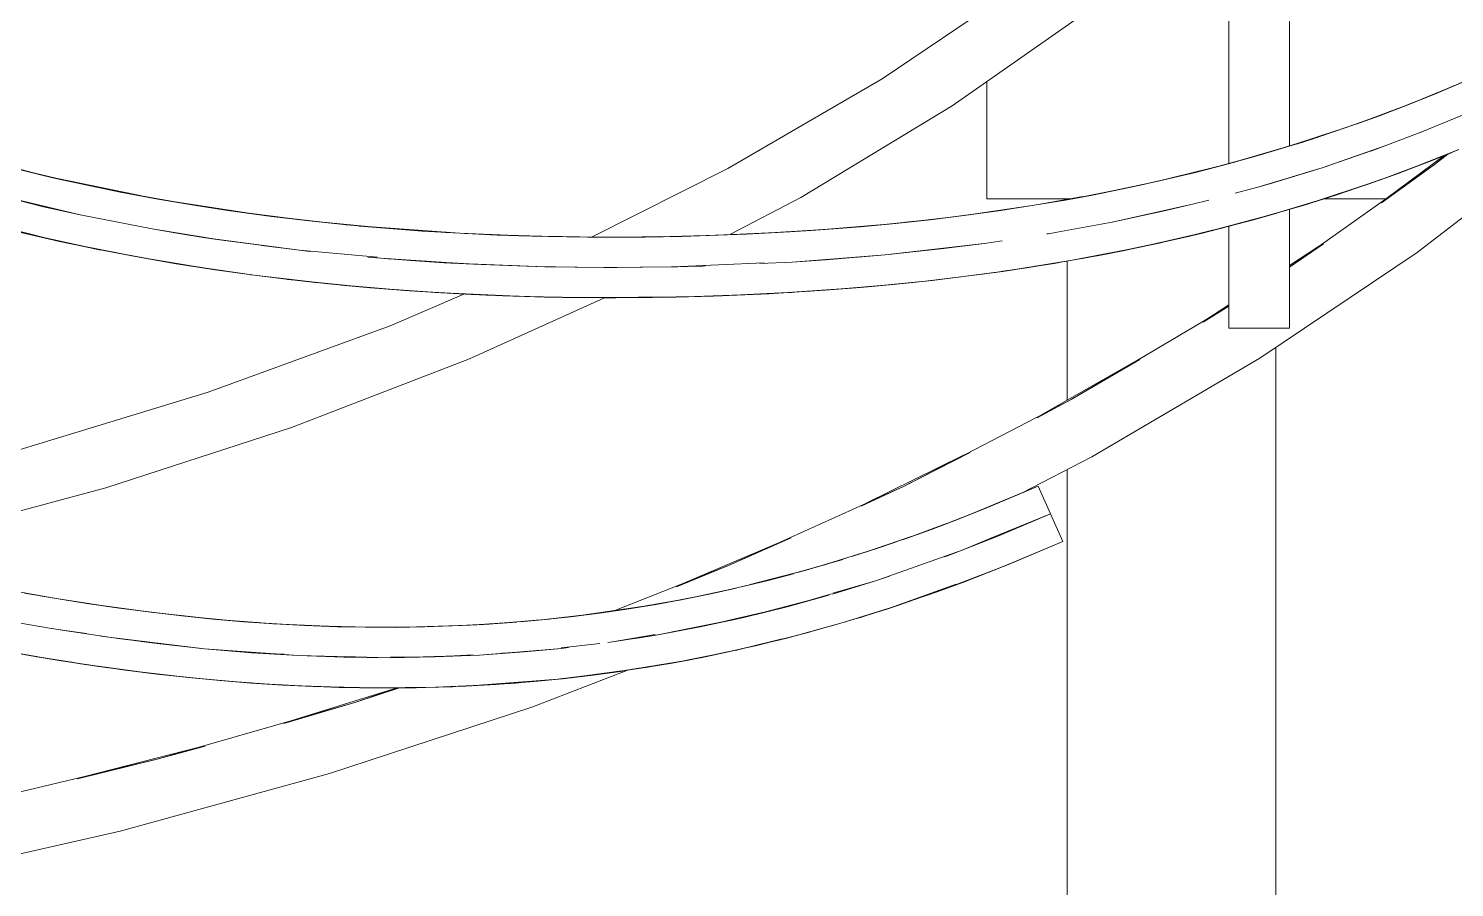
# Model space of a CAD drawing. Header units: inches. Extents: x -578 to 1873, y 397 to 1812.
# Drawn here: x 835.03 to 882.14, y 835.71 to 864.09 of the extents above; entities that cross this region are included whole.
import ezdxf

# ---------------------------------------------------------------- set-up
doc = ezdxf.new("R2010")
doc.units = ezdxf.units.IN
doc.header["$MEASUREMENT"] = 0
for name, color, linetype, lineweight in [('A-FLOR-HRAL', 11, 'Continuous', 9), ('A-GENM', 13, 'Continuous', 9), ('A-WALL', 113, 'Continuous', 13)]:
    doc.layers.add(name, color=color, linetype=linetype, lineweight=lineweight)

# ---------------------------------------------------------------- blocks, each defined once
blk = doc.blocks.new('3D Cad File Example_dwg_Railing - Balustrade Pier_23-1718561-_3D_-3555-Level 1')
at = {"layer": 'A-FLOR-HRAL'}
for p, q in [((-7.034, 9.556), (-8.553, 9.556)), ((-0.447, 9.556), (-4.488, 9.556)), ((9.556, 9.556), (1.553, 9.556)), ((9.556, 4.361), (9.556, 9.556)), ((-9.556, -4.059), (-9.556, 7.801)), ((9.556, -3.25), (9.556, 2.333)), ((9.556, -9.556), (9.556, -5.679)), ((-9.556, -9.556), (-9.556, -7.554)), ((-9.556, -9.556), (-6.963, -9.556)), ((-3.629, -9.556), (-1.571, -9.556)), ((6.801, -9.556), (9.556, -9.556))]:
    blk.add_line(p, q, dxfattribs=at)
blk = doc.blocks.new('3D Cad File Example_dwg_Railing - Railing-2111526-_3D_-3556-Level 1')
at = {"layer": 'A-FLOR-HRAL'}
for p, q in [((-14.547, -311.375), (-14.547, -345.593)), ((-28.347, -313.38), (-28.347, -317.974)), ((-21.447, -316.231), (-21.447, -345.593)), ((-28.347, -320.273), (-28.347, -345.593))]:
    blk.add_line(p, q, dxfattribs=at)
at = {"extrusion": (0, 0, -1), "zscale": -1}
blk.add_blockref('3D Cad File Example_dwg_Railing - Balustrade Pier_23-1718561-_3D_-3555-Level 1', (21.447, -301.769), dxfattribs=at)
blk = doc.blocks.new('3D Cad File Example_dwg_AC_Bandstand Canopy - AC_Bandstand Canopy-1783121-_3D_-3560-Level 1')
at = {"layer": 'A-GENM'}
for p, q in [((79, -44.975), (79, -34.866)), ((77, -36.739), (77, -45.552)), ((70.276, -39.556), (65.541, -42.751)), ((72.5, -40.4), (67.85, -43.649)), ((65.541, -42.751), (60.445, -45.721)), ((67.85, -43.649), (62.851, -46.676)), ((88.046, -44.78), (83.223, -48.491)), ((83.795, -45.585), (79, -48.976)), ((83.795, -45.585), (82.04, -46.857)), ((82.213, -46.704), (84.1, -45.296)), ((83.795, -45.585), (84.228, -45.248)), ((84.207, -45.252), (83.795, -45.585)), ((60.445, -45.721), (55.94, -47.983)), ((62.851, -46.676), (60.532, -47.892)), ((79, -51), (79, -47.068)), ((77, -47.625), (77, -51)), ((83.223, -48.491), (78.024, -51.987)), ((79, -48.976), (80.122, -48.214)), ((79, -48.922), (79.957, -48.3)), ((51.717, -49.867), (49.281, -50.915)), ((56.368, -49.99), (51.908, -52.004)), ((71.784, -53.349), (77, -50.269)), ((77, -50.269), (76.143, -50.799)), ((76.237, -50.719), (77, -50.223)), ((49.281, -50.915), (43.276, -53.107)), ((77, -51), (79, -51)), ((51.908, -52.004), (46.021, -54.276)), ((73.858, -52.123), (70.785, -53.866)), ((71.784, -53.349), (74.056, -52.031)), ((78.024, -51.987), (72.474, -55.252)), ((43.276, -53.107), (37.031, -55.012)), ((71.784, -53.349), (66.264, -56.211)), ((71.784, -53.349), (70.659, -53.957)), ((46.021, -54.276), (39.897, -56.27)), ((66.264, -56.211), (68.451, -55.102)), ((65.012, -56.779), (68.229, -55.192)), ((72.474, -55.252), (70.165, -56.438)), ((39.897, -56.27), (33.566, -57.976)), ((66.264, -56.211), (60.464, -58.842)), ((66.264, -56.211), (64.853, -56.877)), ((60.464, -58.842), (62.534, -57.929)), ((58.936, -59.444), (62.301, -58.009)), ((60.464, -58.842), (56.706, -60.323)), ((60.464, -58.842), (58.751, -59.543)), ((57.11, -62.304), (53.97, -63.514)), ((49.52, -62.883), (46.003, -63.971)), ((48.122, -63.361), (49.596, -62.882)), ((49.532, -62.883), (48.122, -63.361)), ((48.122, -63.361), (41.633, -65.229)), ((48.122, -63.361), (45.771, -64.061)), ((53.97, -63.514), (47.277, -65.714)), ((42.973, -64.844), (39.185, -65.815)), ((41.633, -65.229), (43.175, -64.809)), ((41.633, -65.229), (34.967, -66.824)), ((41.633, -65.229), (38.953, -65.892)), ((47.277, -65.714), (40.37, -67.619)), ((40.37, -67.619), (34.834, -68.869))]:
    blk.add_line(p, q, dxfattribs=at)
blk = doc.blocks.new('3D Cad File Example_dwg_AC_Bandstand Canopy Rib Centerplane - AC_Bandstand Canopy Rib Centerplane-1775950-_3D_-V107-Level 1')
at = {"layer": 'A-GENM'}
for p, q in [((-30.865, -322.539), (-28.898, -321.726)), ((-30.865, -322.539), (-28.898, -321.726)), ((-30.586, -322.445), (-28.898, -321.726)), ((-32.295, -323.114), (-30.586, -322.445)), ((-30.586, -322.445), (-31.815, -322.932)), ((-31.815, -322.932), (-30.865, -322.539)), ((-30.586, -322.445), (-30.47, -322.396)), ((-34.235, -323.787), (-31.815, -322.932)), ((-32.404, -323.153), (-32.295, -323.114)), ((-32.295, -323.114), (-31.815, -322.932)), ((-32.121, -323.046), (-32.295, -323.114)), ((-36.102, -324.383), (-34.709, -323.955)), ((-36.086, -324.357), (-34.709, -323.955)), ((-34.213, -323.792), (-34.709, -323.955)), ((-34.709, -323.955), (-34.262, -323.797)), ((-36.719, -324.548), (-39.034, -325.155)), ((-37.593, -324.799), (-36.128, -324.37)), ((-36.217, -324.417), (-37.593, -324.799)), ((-39.604, -325.265), (-38.024, -324.899)), ((-39.034, -325.155), (-37.593, -324.799)), ((-37.836, -324.855), (-37.593, -324.799)), ((-63.25, -325.288), (-61.971, -325.51)), ((-60.006, -325.811), (-61.971, -325.51)), ((-61.971, -325.51), (-61.263, -325.621)), ((-61.971, -325.51), (-61.617, -325.568)), ((-39.034, -325.155), (-41.922, -325.737)), ((-40.476, -325.467), (-41.922, -325.737)), ((-40.476, -325.467), (-41.4, -325.626)), ((-40.476, -325.467), (-39.034, -325.155)), ((-40.476, -325.467), (-39.931, -325.341)), ((-39.034, -325.155), (-39.42, -325.239)), ((-39.034, -325.155), (-38.915, -325.126)), ((-60.751, -325.689), (-61.617, -325.568)), ((-60.006, -325.811), (-61.617, -325.568)), ((-60.006, -325.811), (-60.263, -325.773)), ((-60.006, -325.811), (-59.372, -325.891)), ((-60.006, -325.811), (-56.846, -326.187)), ((-60.006, -325.811), (-58.416, -326.017)), ((-58.416, -326.017), (-58.938, -325.944)), ((-58.416, -326.017), (-58.002, -326.057)), ((-56.846, -326.187), (-58.416, -326.017)), ((-43.791, -326.012), (-45.068, -326.157)), ((-43.372, -325.965), (-43.519, -325.986)), ((-43.372, -325.965), (-43.448, -325.974)), ((-41.962, -325.723), (-43.372, -325.965)), ((-43.372, -325.965), (-41.922, -325.737)), ((-42.621, -325.846), (-41.922, -325.737)), ((-41.647, -325.685), (-41.922, -325.737)), ((-57.239, -326.146), (-56.846, -326.187)), ((-56.846, -326.187), (-56.421, -326.224)), ((-56.846, -326.187), (-55.15, -326.311)), ((-56.846, -326.187), (-55.294, -326.319)), ((-56.846, -326.187), (-53.759, -326.413)), ((-54.212, -326.372), (-55.294, -326.319)), ((-55.294, -326.319), (-53.759, -326.413)), ((-50.735, -326.485), (-53.759, -326.413)), ((-52.24, -326.468), (-53.759, -326.413)), ((-52.24, -326.468), (-52.868, -326.437)), ((-52.24, -326.468), (-51.787, -326.467)), ((-50.735, -326.485), (-52.24, -326.468)), ((-52.23, -326.449), (-50.735, -326.485)), ((-50.999, -326.483), (-50.735, -326.485)), ((-50.735, -326.485), (-47.761, -326.398)), ((-50.735, -326.485), (-49.242, -326.461)), ((-50.364, -326.479), (-50.735, -326.485)), ((-50.705, -326.465), (-49.999, -326.463)), ((-47.971, -326.39), (-49.242, -326.461)), ((-49.242, -326.461), (-47.761, -326.398)), ((-48.114, -326.413), (-47.761, -326.398)), ((-45.058, -326.176), (-47.761, -326.398)), ((-46.29, -326.295), (-47.761, -326.398)), ((-47.366, -326.371), (-47.761, -326.398)), ((-46.29, -326.295), (-47.024, -326.336)), ((-45.058, -326.176), (-46.29, -326.295)), ((-45.775, -326.237), (-46.29, -326.295)), ((-45.058, -326.176), (-45.422, -326.211)), ((-44.817, -326.147), (-45.058, -326.176))]:
    blk.add_line(p, q, dxfattribs=at)
blk = doc.blocks.new('3D Cad File Example_dwg_AC_Bandstand Canopy Rib Centerplane - AC_Bandstand Canopy Rib Centerplane-1775949-_3D_-V108-Level 1')
at = {"layer": 'A-GENM'}
for p, q in [((-15.157, -308.505), (-16.632, -309.112)), ((-17.813, -309.563), (-16.632, -309.112)), ((-17.263, -309.349), (-16.632, -309.112)), ((-16.703, -309.14), (-16.632, -309.112)), ((-19.924, -310.293), (-17.813, -309.563)), ((-19.924, -310.293), (-18.264, -309.727)), ((-17.813, -309.563), (-18.31, -309.743)), ((-17.813, -309.563), (-18.264, -309.727)), ((-19.924, -310.293), (-22.046, -310.936)), ((-19.924, -310.293), (-21.612, -310.812)), ((-20.483, -310.468), (-19.924, -310.293)), ((-19.924, -310.293), (-19.721, -310.226)), ((-22.79, -311.137), (-22.046, -310.936)), ((-21.616, -310.811), (-22.046, -310.936)), ((-21.612, -310.812), (-22.046, -310.936)), ((-64.347, -311.036), (-60.954, -311.851)), ((-64.347, -311.036), (-62.168, -311.581)), ((-23.67, -311.369), (-24.202, -311.502)), ((-62.168, -311.581), (-62.517, -311.487)), ((-60.954, -311.851), (-62.168, -311.581)), ((-61.452, -311.742), (-60.954, -311.851)), ((-60.954, -311.851), (-58.575, -312.316)), ((-24.202, -311.502), (-26.864, -312.09)), ((-25.081, -311.709), (-26.864, -312.09)), ((-24.202, -311.502), (-25.081, -311.709)), ((-24.999, -311.69), (-24.202, -311.502)), ((-58.257, -312.371), (-58.575, -312.316)), ((-56.352, -312.678), (-58.575, -312.316)), ((-58.575, -312.316), (-57.764, -312.455)), ((-26.864, -312.09), (-28.681, -312.425)), ((-56.352, -312.678), (-57.764, -312.455)), ((-57.56, -312.486), (-56.89, -312.596)), ((-56.381, -312.671), (-56.89, -312.596)), ((-53.71, -313.023), (-56.89, -312.596)), ((-56.352, -312.678), (-56.89, -312.596)), ((-53.71, -313.023), (-56.352, -312.678)), ((-34.354, -313.172), (-31.089, -312.795)), ((-32.425, -312.966), (-31.089, -312.795)), ((-31.089, -312.795), (-31.387, -312.834)), ((-31.089, -312.795), (-30.499, -312.707)), ((-28.965, -312.473), (-29.022, -312.483)), ((-28.965, -312.473), (-28.681, -312.425)), ((-54.956, -312.865), (-53.71, -313.023)), ((-53.395, -313.058), (-53.71, -313.023)), ((-53.71, -313.023), (-51.138, -313.248)), ((-53.71, -313.023), (-53.338, -313.064)), ((-51.448, -313.246), (-51.02, -313.286)), ((-50.033, -313.362), (-51.02, -313.286)), ((-48.363, -313.464), (-51.02, -313.286)), ((-51.02, -313.286), (-50.673, -313.311)), ((-34.354, -313.172), (-37.429, -313.41)), ((-36.323, -313.337), (-34.354, -313.172)), ((-34.354, -313.172), (-35.252, -313.245)), ((-32.425, -312.966), (-34.354, -313.172)), ((-48.937, -313.432), (-50.033, -313.362)), ((-50.033, -313.362), (-47.706, -313.496)), ((-50.033, -313.362), (-48.363, -313.464)), ((-48.937, -313.432), (-47.706, -313.496)), ((-48.363, -313.464), (-48.748, -313.442)), ((-47.706, -313.496), (-48.363, -313.464)), ((-48.363, -313.464), (-47.989, -313.481)), ((-48.363, -313.464), (-45.608, -313.567)), ((-47.706, -313.496), (-45.608, -313.567)), ((-46.128, -313.551), (-45.608, -313.567)), ((-43.437, -313.591), (-45.608, -313.567)), ((-45.608, -313.567), (-45.252, -313.573)), ((-45.608, -313.567), (-44.604, -313.584)), ((-43.537, -313.591), (-44.604, -313.584)), ((-43.437, -313.591), (-43.658, -313.59)), ((-41.208, -313.566), (-43.537, -313.591)), ((-43.537, -313.591), (-41.378, -313.57)), ((-43.437, -313.591), (-43.537, -313.591)), ((-43.217, -313.59), (-43.437, -313.591)), ((-41.419, -313.57), (-41.208, -313.566)), ((-41.378, -313.57), (-38.354, -313.441)), ((-41.378, -313.57), (-40.385, -313.545)), ((-41.208, -313.566), (-41.378, -313.57)), ((-41.208, -313.566), (-40.713, -313.551)), ((-40.385, -313.545), (-40.486, -313.546)), ((-40.3, -313.54), (-40.385, -313.545)), ((-37.429, -313.41), (-38.502, -313.464)), ((-36.323, -313.337), (-37.429, -313.41)), ((-37.429, -313.41), (-37.117, -313.39))]:
    blk.add_line(p, q, dxfattribs=at)
blk = doc.blocks.new('3D Cad File Example_dwg-2744-Level 1')
at = {"layer": 'A-WALL'}
for p, q in [((-16.094, -307.815), (-14.211, -306.988)), ((-16.586, -308.009), (-15.59, -307.594)), ((-16.094, -307.815), (-15.177, -307.423)), ((-15.55, -307.576), (-15.681, -307.632)), ((-16.094, -307.815), (-18.024, -308.575)), ((-17.054, -308.204), (-16.094, -307.815)), ((-17.054, -308.204), (-16.842, -308.115)), ((-16.612, -308.019), (-16.367, -307.92)), ((-16.263, -307.881), (-16.336, -307.91)), ((-18.024, -308.575), (-20.003, -309.267)), ((-18.024, -308.575), (-18.797, -308.855)), ((-18.752, -308.829), (-17.877, -308.513)), ((-17.599, -308.407), (-18.375, -308.697)), ((-18, -308.561), (-18.27, -308.661)), ((-17.054, -308.204), (-18.024, -308.575)), ((-17.424, -308.339), (-17.901, -308.52)), ((-17.054, -308.204), (-17.374, -308.323)), ((-20.842, -309.526), (-19.402, -309.057)), ((-20.463, -309.416), (-19.094, -308.955)), ((-20.003, -309.267), (-18.843, -308.871)), ((-19.602, -309.124), (-19.353, -309.04)), ((-18.404, -308.707), (-18.198, -308.631)), ((-23.063, -310.179), (-20.463, -309.416)), ((-22.031, -309.892), (-20.003, -309.267)), ((-20.463, -309.416), (-22.031, -309.892)), ((-19.721, -309.168), (-20.958, -309.561)), ((-20.77, -309.511), (-20.463, -309.416)), ((-20.625, -309.459), (-19.811, -309.198)), ((-20.463, -309.416), (-20.003, -309.267)), ((-20.219, -309.336), (-20.463, -309.416)), ((-19.874, -309.222), (-20.124, -309.305)), ((-62.329, -310.511), (-65.845, -309.571)), ((-64.61, -309.928), (-62.13, -310.563)), ((-22.031, -309.892), (-24.106, -310.449)), ((-23.063, -310.179), (-22.031, -309.892)), ((-22.203, -309.934), (-22.76, -310.088)), ((-22.155, -309.923), (-22.321, -309.97)), ((-18.022, -310.702), (-16.07, -309.965)), ((-17.414, -310.482), (-15.405, -309.694)), ((-16.07, -309.965), (-17.414, -310.482)), ((-16.07, -309.965), (-16.433, -310.108)), ((-16.433, -310.108), (-16.116, -309.977)), ((-16.141, -309.989), (-16.433, -310.108)), ((-16.07, -309.965), (-15.405, -309.694)), ((-15.772, -309.844), (-15.682, -309.808)), ((-15.593, -309.771), (-15.682, -309.808)), ((-63.948, -310.107), (-62.13, -310.563)), ((-63.948, -310.107), (-61.511, -310.705)), ((-62.451, -310.475), (-61.755, -310.639)), ((-24.106, -310.449), (-26.229, -310.938)), ((-23.063, -310.179), (-25.439, -310.765)), ((-24.106, -310.449), (-25.439, -310.765)), ((-23.063, -310.179), (-24.106, -310.449)), ((-23.403, -310.26), (-23.563, -310.303)), ((-23.194, -310.214), (-23.063, -310.179)), ((-22.805, -310.106), (-23.063, -310.179)), ((-22.731, -310.08), (-22.589, -310.04)), ((-18.022, -310.702), (-17.402, -310.471)), ((-17.547, -310.53), (-16.61, -310.177)), ((-16.924, -310.292), (-16.433, -310.108)), ((-16.61, -310.177), (-16.883, -310.277)), ((-16.882, -310.277), (-16.61, -310.177)), ((-16.433, -310.108), (-16.685, -310.201)), ((-16.61, -310.177), (-16.433, -310.108)), ((-16.61, -310.177), (-16.449, -310.113)), ((-16.61, -310.177), (-16.535, -310.146)), ((-62.13, -310.563), (-59.638, -311.099)), ((-62.13, -310.563), (-61.511, -310.705)), ((-62.084, -310.571), (-58.39, -311.333)), ((-61.958, -310.602), (-61.511, -310.705)), ((-59.638, -311.099), (-61.511, -310.705)), ((-28.399, -311.361), (-26.229, -310.938)), ((-27.514, -311.198), (-25.439, -310.765)), ((-27.514, -311.198), (-26.229, -310.938)), ((-25.781, -310.835), (-26.833, -311.056)), ((-26.789, -311.047), (-25.439, -310.765)), ((-25.439, -310.765), (-26.229, -310.938)), ((-25.821, -310.844), (-26.183, -310.921)), ((-20.521, -311.53), (-18.022, -310.702)), ((-19.473, -311.198), (-17.414, -310.482)), ((-18.022, -310.702), (-19.473, -311.198)), ((-19.458, -311.193), (-18.503, -310.871)), ((-18.503, -310.871), (-18.838, -310.981)), ((-18.832, -310.979), (-18.503, -310.871)), ((-18.503, -310.871), (-18.404, -310.835)), ((-18.404, -310.836), (-18.503, -310.871)), ((-18.503, -310.871), (-18.498, -310.87)), ((-18.022, -310.702), (-18.498, -310.87)), ((-18.28, -310.789), (-18.498, -310.87)), ((-18.307, -310.8), (-18.498, -310.87)), ((-18.022, -310.702), (-17.414, -310.482)), ((-58.39, -311.333), (-59.638, -311.099)), ((-57.139, -311.544), (-59.638, -311.099)), ((-59.169, -311.18), (-58.087, -311.376)), ((-58.858, -311.245), (-58.39, -311.333)), ((-58.39, -311.333), (-57.139, -311.544)), ((-58.39, -311.333), (-58.048, -311.392)), ((-58.39, -311.333), (-55.096, -311.838)), ((-28.399, -311.361), (-30.613, -311.718)), ((-29.499, -311.547), (-27.954, -311.274)), ((-29.499, -311.547), (-28.399, -311.361)), ((-28.934, -311.447), (-27.825, -311.249)), ((-27.975, -311.279), (-28.851, -311.434)), ((-27.514, -311.198), (-28.399, -311.361)), ((-27.514, -311.198), (-27.442, -311.184)), ((-19.473, -311.198), (-21.58, -311.843)), ((-20.521, -311.53), (-19.473, -311.198)), ((-65.34, -311.8), (-61.634, -312.727)), ((-57.139, -311.544), (-56.076, -311.707)), ((-57.139, -311.544), (-54.639, -311.904)), ((-56.076, -311.707), (-55.2, -311.828)), ((-56.076, -311.707), (-53.39, -312.053)), ((-56.076, -311.707), (-54.639, -311.904)), ((-32.87, -312.011), (-30.613, -311.718)), ((-32.87, -312.011), (-31.751, -311.874)), ((-29.499, -311.547), (-31.751, -311.874)), ((-31.751, -311.874), (-30.613, -311.718)), ((-31.667, -311.863), (-31.751, -311.874)), ((-29.937, -311.609), (-31.588, -311.845)), ((-31.096, -311.781), (-30.029, -311.624)), ((-29.499, -311.547), (-31.075, -311.778)), ((-29.499, -311.547), (-30.613, -311.718)), ((-21.58, -311.843), (-23.735, -312.417)), ((-20.521, -311.53), (-22.652, -312.139)), ((-21.58, -311.843), (-22.652, -312.139)), ((-21.414, -311.796), (-22.064, -311.98)), ((-20.521, -311.53), (-21.642, -311.851)), ((-20.521, -311.53), (-21.58, -311.843)), ((-20.404, -311.494), (-20.581, -311.545)), ((-20.521, -311.53), (-20.404, -311.494)), ((-20.431, -311.502), (-20.521, -311.529)), ((-20.25, -311.444), (-20.404, -311.494)), ((-63.177, -312.358), (-61.634, -312.727)), ((-53.39, -312.053), (-54.639, -311.904)), ((-52.143, -312.182), (-54.639, -311.904)), ((-54.565, -311.909), (-52.073, -312.188)), ((-54.303, -311.943), (-53.39, -312.053)), ((-53.39, -312.053), (-52.35, -312.16)), ((-53.39, -312.053), (-52.143, -312.182)), ((-53.39, -312.053), (-50.886, -312.294)), ((-52.649, -312.123), (-52.447, -312.143)), ((-52.143, -312.182), (-50.886, -312.294)), ((-52.143, -312.182), (-49.656, -312.385)), ((-48.416, -312.46), (-51.787, -312.211)), ((-51.727, -312.22), (-50.886, -312.294)), ((-51.184, -312.26), (-51.592, -312.226)), ((-51.591, -312.226), (-51.24, -312.256)), ((-50.886, -312.294), (-49.656, -312.385)), ((-38.355, -312.454), (-36.563, -312.344)), ((-37.506, -312.413), (-35.169, -312.242)), ((-36.792, -312.367), (-34.012, -312.134)), ((-35.169, -312.242), (-36.792, -312.367)), ((-36.535, -312.349), (-36.792, -312.367)), ((-35.544, -312.269), (-34.691, -312.194)), ((-35.169, -312.242), (-32.87, -312.011)), ((-35.169, -312.242), (-34.012, -312.134)), ((-34.624, -312.187), (-34.943, -312.216)), ((-34.621, -312.188), (-34.012, -312.134)), ((-32.191, -311.923), (-34.012, -312.134)), ((-34.012, -312.134), (-32.87, -312.011)), ((-33.38, -312.061), (-33.684, -312.093)), ((-24.736, -312.656), (-23.505, -312.351)), ((-23.873, -312.452), (-23.416, -312.338)), ((-22.652, -312.139), (-23.735, -312.417)), ((-23.416, -312.338), (-23.151, -312.268)), ((-23.149, -312.262), (-22.62, -312.131)), ((-23.031, -312.234), (-22.62, -312.131)), ((-22.62, -312.131), (-22.652, -312.139)), ((-22.153, -311.997), (-22.62, -312.131)), ((-22.268, -312.036), (-22.62, -312.131)), ((-22.303, -312.04), (-22.62, -312.131)), ((-22.408, -312.072), (-22.268, -312.036)), ((-22.377, -312.064), (-22.268, -312.036)), ((-22.268, -312.036), (-22.064, -311.98)), ((-22.266, -312.033), (-22.064, -311.98)), ((-22.233, -312.024), (-22.064, -311.98)), ((-61.634, -312.727), (-62.913, -312.432)), ((-62.913, -312.432), (-60.351, -312.997)), ((-61.789, -312.683), (-61.244, -312.811)), ((-61.244, -312.811), (-61.671, -312.711)), ((-61.427, -312.772), (-61.634, -312.725)), ((-61.634, -312.727), (-61.244, -312.811)), ((-61.634, -312.727), (-58.95, -313.264)), ((-61.634, -312.727), (-60.351, -312.997)), ((-61.263, -312.806), (-61.427, -312.772)), ((-61.277, -312.802), (-61.427, -312.772)), ((-61.427, -312.772), (-61.244, -312.811)), ((-60.269, -313.013), (-61.244, -312.81)), ((-61.244, -312.811), (-60.881, -312.883)), ((-48.416, -312.46), (-49.656, -312.385)), ((-47.181, -312.517), (-49.656, -312.385)), ((-49.466, -312.395), (-49.402, -312.399)), ((-49.449, -312.393), (-48.627, -312.44)), ((-48.718, -312.435), (-49.276, -312.403)), ((-48.891, -312.43), (-48.416, -312.46)), ((-48.716, -312.435), (-48.86, -312.427)), ((-48.114, -312.474), (-48.416, -312.46)), ((-46.029, -312.556), (-48.416, -312.46)), ((-48.416, -312.46), (-47.181, -312.517)), ((-47.388, -312.501), (-47.926, -312.478)), ((-46.029, -312.556), (-47.181, -312.517)), ((-47.181, -312.517), (-44.724, -312.582)), ((-47.104, -312.518), (-46.938, -312.524)), ((-46.096, -312.546), (-46.834, -312.524)), ((-46.462, -312.541), (-46.029, -312.556)), ((-45.715, -312.563), (-46.029, -312.556)), ((-46.029, -312.556), (-44.724, -312.582)), ((-46.029, -312.556), (-43.664, -312.591)), ((-45.017, -312.571), (-45.496, -312.562)), ((-43.858, -312.583), (-44.893, -312.577)), ((-44.886, -312.578), (-44.452, -312.583)), ((-44.724, -312.582), (-42.289, -312.585)), ((-44.724, -312.582), (-43.664, -312.591)), ((-44.199, -312.585), (-43.664, -312.591)), ((-43.664, -312.591), (-41.079, -312.563)), ((-42.289, -312.585), (-43.664, -312.591)), ((-43.452, -312.591), (-43.664, -312.591)), ((-42.533, -312.584), (-41.877, -312.575)), ((-41.608, -312.568), (-42.389, -312.581)), ((-41.828, -312.563), (-42.36, -312.577)), ((-42.289, -312.585), (-39.881, -312.527)), ((-42.289, -312.585), (-41.079, -312.563)), ((-41.784, -312.572), (-41.648, -312.569)), ((-41.724, -312.573), (-41.079, -312.563)), ((-38.866, -312.479), (-41.079, -312.563)), ((-39.881, -312.527), (-41.079, -312.563)), ((-40.972, -312.56), (-41.079, -312.563)), ((-37.506, -312.413), (-39.881, -312.527)), ((-39.881, -312.527), (-38.94, -312.489)), ((-39.346, -312.498), (-39.468, -312.502)), ((-36.792, -312.367), (-38.94, -312.489)), ((-37.506, -312.413), (-38.94, -312.489)), ((-38.529, -312.469), (-38.94, -312.489)), ((-38.349, -312.454), (-37.937, -312.432)), ((-36.792, -312.367), (-37.732, -312.424)), ((-37.506, -312.413), (-36.792, -312.367)), ((-24.736, -312.656), (-27.053, -313.146)), ((-25.936, -312.921), (-23.735, -312.417)), ((-24.736, -312.656), (-25.936, -312.921)), ((-25.462, -312.819), (-25.732, -312.876)), ((-25.462, -312.819), (-25.208, -312.76)), ((-24.736, -312.656), (-25.37, -312.791)), ((-24.736, -312.656), (-23.735, -312.417)), ((-24.434, -312.586), (-24.736, -312.656)), ((-24.434, -312.586), (-24.643, -312.631)), ((-24.634, -312.63), (-24.434, -312.586)), ((-23.873, -312.452), (-24.434, -312.586)), ((-24.434, -312.586), (-24.292, -312.55)), ((-24.434, -312.586), (-24.33, -312.56)), ((-24.013, -312.484), (-23.873, -312.452)), ((-23.873, -312.452), (-23.938, -312.466)), ((-23.873, -312.452), (-23.735, -312.416)), ((-23.873, -312.452), (-23.827, -312.44)), ((-59.068, -313.243), (-60.351, -312.997)), ((-60.351, -312.997), (-57.783, -313.466)), ((-59.301, -313.197), (-59.066, -313.243)), ((-56.498, -313.667), (-59.068, -313.243)), ((-58.95, -313.264), (-59.068, -313.243)), ((-59.068, -313.243), (-57.783, -313.466)), ((-58.95, -313.264), (-59.066, -313.243)), ((-58.868, -313.276), (-59.066, -313.243)), ((-58.95, -313.264), (-58.001, -313.421)), ((-27.053, -313.146), (-28.864, -313.47)), ((-25.936, -312.921), (-28.183, -313.354)), ((-27.053, -313.146), (-28.183, -313.354)), ((-27.552, -313.24), (-27.893, -313.301)), ((-27.801, -313.28), (-27.053, -313.146)), ((-27.288, -313.189), (-27.552, -313.24)), ((-26.865, -313.109), (-27.258, -313.18)), ((-27.161, -313.163), (-26.865, -313.109)), ((-25.936, -312.921), (-27.053, -313.146)), ((-26.865, -313.109), (-27.053, -313.146)), ((-26.501, -313.037), (-26.865, -313.109)), ((-26.628, -313.059), (-26.865, -313.109)), ((-26.69, -313.072), (-26.865, -313.109)), ((-26.501, -313.037), (-26.797, -313.094)), ((-26.644, -313.063), (-26.501, -313.037)), ((-26.2, -312.974), (-26.501, -313.037)), ((-26.501, -313.037), (-26.353, -313.005)), ((-26.385, -313.011), (-26.501, -313.037)), ((-56.498, -313.667), (-57.783, -313.466)), ((-55.212, -313.846), (-57.783, -313.466)), ((-57.066, -313.574), (-56.565, -313.657)), ((-56.565, -313.657), (-56.954, -313.593)), ((-56.498, -313.666), (-56.571, -313.656)), ((-56.498, -313.666), (-56.571, -313.656)), ((-56.498, -313.667), (-56.565, -313.657)), ((-56.258, -313.695), (-56.565, -313.657)), ((-56.195, -313.706), (-56.565, -313.657)), ((-55.212, -313.846), (-56.498, -313.667)), ((-32.805, -314.017), (-30.473, -313.719)), ((-30.817, -313.767), (-32.805, -314.017)), ((-30.763, -313.76), (-31.855, -313.904)), ((-30.763, -313.76), (-31.141, -313.807)), ((-30.763, -313.76), (-30.904, -313.776)), ((-30.817, -313.767), (-28.773, -313.455)), ((-30.817, -313.767), (-30.473, -313.719)), ((-30.763, -313.76), (-30.817, -313.767)), ((-30.763, -313.76), (-30.817, -313.766)), ((-30.763, -313.76), (-30.817, -313.766)), ((-30.763, -313.76), (-30.716, -313.752)), ((-28.183, -313.354), (-30.473, -313.719)), ((-28.864, -313.47), (-30.473, -313.719)), ((-30.473, -313.717), (-29.683, -313.601)), ((-29.683, -313.601), (-28.612, -313.428)), ((-29.409, -313.552), (-28.773, -313.455)), ((-28.183, -313.354), (-28.864, -313.47)), ((-28.729, -313.448), (-28.864, -313.468)), ((-28.729, -313.448), (-28.864, -313.468)), ((-28.773, -313.455), (-28.864, -313.47)), ((-28.773, -313.455), (-28.516, -313.409)), ((-28.573, -313.419), (-28.773, -313.455)), ((-28.729, -313.448), (-28.773, -313.455)), ((-28.659, -313.435), (-28.612, -313.428)), ((-28.492, -313.407), (-28.612, -313.428)), ((-55.212, -313.845), (-55.334, -313.83)), ((-54.061, -313.989), (-55.212, -313.846)), ((-55.212, -313.846), (-52.646, -314.142)), ((-54.061, -313.988), (-54.107, -313.984)), ((-53.727, -314.025), (-54.107, -313.984)), ((-54.107, -313.984), (-53.972, -313.998)), ((-54.061, -313.989), (-53.098, -314.095)), ((-54.061, -313.989), (-51.365, -314.261)), ((-54.061, -313.989), (-52.646, -314.142)), ((-52.856, -314.121), (-52.946, -314.11)), ((-52.646, -314.141), (-52.856, -314.121)), ((-52.856, -314.121), (-52.801, -314.126)), ((-52.856, -314.121), (-52.646, -314.141)), ((-51.365, -314.261), (-52.646, -314.142)), ((-50.087, -314.36), (-52.646, -314.142)), ((-52.331, -314.17), (-51.365, -314.261)), ((-51.488, -314.25), (-51.541, -314.245)), ((-33.983, -314.141), (-36.328, -314.34)), ((-35.183, -314.251), (-34.801, -314.217)), ((-32.805, -314.017), (-35.177, -314.25)), ((-33.983, -314.141), (-35.177, -314.25)), ((-34.801, -314.217), (-34.971, -314.231)), ((-34.801, -314.217), (-34.904, -314.225)), ((-33.983, -314.141), (-34.801, -314.217)), ((-34.066, -314.149), (-33.983, -314.14)), ((-32.805, -314.017), (-33.983, -314.141)), ((-33.405, -314.072), (-33.983, -314.141)), ((-33.983, -314.141), (-33.328, -314.072)), ((-31.855, -313.904), (-32.955, -314.033)), ((-32.805, -314.015), (-32.955, -314.033)), ((-32.955, -314.033), (-32.829, -314.019)), ((-51.383, -314.258), (-51.488, -314.25)), ((-51.365, -314.259), (-51.488, -314.25)), ((-51.488, -314.25), (-50.446, -314.334)), ((-49.012, -314.43), (-51.365, -314.261)), ((-50.087, -314.36), (-51.365, -314.261)), ((-49.181, -314.42), (-51.365, -314.261)), ((-50.087, -314.358), (-50.446, -314.334)), ((-49.012, -314.43), (-50.087, -314.36)), ((-47.542, -314.504), (-50.087, -314.36)), ((-49.512, -314.393), (-49.181, -314.42)), ((-49.234, -314.416), (-49.351, -314.408)), ((-49.167, -314.42), (-49.234, -314.416)), ((-49.167, -314.42), (-49.234, -314.416)), ((-49.234, -314.416), (-49.181, -314.42)), ((-49.234, -314.416), (-48.028, -314.482)), ((-49.012, -314.43), (-49.181, -314.42)), ((-48.437, -314.456), (-49.181, -314.42)), ((-49.181, -314.42), (-46.274, -314.55)), ((-49.012, -314.43), (-47.542, -314.504)), ((-46.966, -314.527), (-48.028, -314.482)), ((-47.542, -314.504), (-46.274, -314.55)), ((-47.542, -314.504), (-45.014, -314.578)), ((-46.992, -314.526), (-47.159, -314.518)), ((-46.966, -314.527), (-47.132, -314.519)), ((-46.966, -314.527), (-47.132, -314.519)), ((-46.966, -314.527), (-46.992, -314.526)), ((-46.992, -314.526), (-46.274, -314.55)), ((-46.992, -314.526), (-46.654, -314.534)), ((-46.799, -314.531), (-46.966, -314.527)), ((-46.681, -314.535), (-46.966, -314.527)), ((-46.966, -314.527), (-46.799, -314.531)), ((-46.274, -314.55), (-45.014, -314.578)), ((-46.274, -314.55), (-43.777, -314.591)), ((-46.274, -314.55), (-45.292, -314.569)), ((-45.631, -314.566), (-45.931, -314.558)), ((-44.44, -314.586), (-45.631, -314.566)), ((-45.014, -314.578), (-43.777, -314.591)), ((-45.014, -314.578), (-42.509, -314.587)), ((-44.651, -314.582), (-44.441, -314.586)), ((-44.585, -314.583), (-44.441, -314.586)), ((-44.44, -314.586), (-44.584, -314.583)), ((-44.583, -314.583), (-44.441, -314.586)), ((-44.085, -314.584), (-44.441, -314.586)), ((-43.777, -314.591), (-44.441, -314.586)), ((-43.993, -314.586), (-44.441, -314.586)), ((-44.216, -314.587), (-44.44, -314.586)), ((-44.44, -314.586), (-44.272, -314.586)), ((-44.44, -314.586), (-44.262, -314.586)), ((-43.777, -314.591), (-42.509, -314.587)), ((-43.258, -314.591), (-43.631, -314.59)), ((-43.258, -314.591), (-42.08, -314.582)), ((-41.264, -314.568), (-42.515, -314.575)), ((-40.031, -314.534), (-42.509, -314.587)), ((-41.264, -314.568), (-42.509, -314.587)), ((-42.303, -314.584), (-42.203, -314.584)), ((-42.203, -314.584), (-42.303, -314.584)), ((-42.206, -314.582), (-42.08, -314.582)), ((-42.044, -314.58), (-42.203, -314.584)), ((-42.08, -314.582), (-42.203, -314.584)), ((-41.765, -314.576), (-42.08, -314.582)), ((-41.264, -314.568), (-41.853, -314.578)), ((-41.264, -314.568), (-38.207, -314.456)), ((-41.264, -314.568), (-40.031, -314.534)), ((-41.264, -314.568), (-40.349, -314.542)), ((-40.912, -314.56), (-41.264, -314.566)), ((-39.748, -314.524), (-40.912, -314.56)), ((-37.586, -314.421), (-40.031, -314.534)), ((-38.207, -314.456), (-40.031, -314.534)), ((-40.03, -314.534), (-39.748, -314.524)), ((-39.748, -314.524), (-39.865, -314.527)), ((-38.596, -314.475), (-39.748, -314.524)), ((-39.34, -314.504), (-39.748, -314.524)), ((-39.748, -314.524), (-39.336, -314.504)), ((-39.56, -314.514), (-38.207, -314.456)), ((-38.207, -314.454), (-38.596, -314.475)), ((-38.207, -314.456), (-36.196, -314.33)), ((-38.207, -314.456), (-37.586, -314.421)), ((-38.207, -314.456), (-37.726, -314.429)), ((-37.586, -314.421), (-35.177, -314.25)), ((-36.328, -314.34), (-37.586, -314.421)), ((-37.439, -314.413), (-37.586, -314.421)), ((-37.439, -314.413), (-37.586, -314.42)), ((-37.586, -314.42), (-37.448, -314.413)), ((-37.586, -314.421), (-37.448, -314.413)), ((-37.586, -314.42), (-37.448, -314.413)), ((-37.358, -314.407), (-37.448, -314.413)), ((-36.998, -314.384), (-36.196, -314.33)), ((-36.328, -314.34), (-35.177, -314.25)), ((-36.328, -314.34), (-36.196, -314.33)), ((-35.647, -314.286), (-36.196, -314.33)), ((-31.642, -321.784), (-29.303, -320.812)), ((-31.056, -321.557), (-29.303, -320.812)), ((-31.056, -321.557), (-29.303, -320.812)), ((-29.303, -320.812), (-30.844, -321.46)), ((-29.303, -320.812), (-28.493, -322.64)), ((-31.056, -321.557), (-32.824, -322.243)), ((-31.941, -321.909), (-31.056, -321.557)), ((-32.824, -322.243), (-34.607, -322.869)), ((-33.784, -322.587), (-32.824, -322.243)), ((-33.459, -322.466), (-32.329, -322.051)), ((-31.941, -321.909), (-32.824, -322.243)), ((-34.691, -322.891), (-33.497, -322.479)), ((-34.046, -322.679), (-34.607, -322.869)), ((-34.071, -322.681), (-34.452, -322.811)), ((-30.282, -323.401), (-28.493, -322.64)), ((-30.282, -323.401), (-28.493, -322.64)), ((-30.136, -323.341), (-28.493, -322.64)), ((-35.643, -323.193), (-36.527, -323.461)), ((-36.407, -323.431), (-34.607, -322.869)), ((-35.463, -323.143), (-34.607, -322.869)), ((-35.081, -323.017), (-34.288, -322.757)), ((-34.52, -322.837), (-34.433, -322.808)), ((-36.407, -323.431), (-38.225, -323.929)), ((-37.242, -323.668), (-36.407, -323.431)), ((-36.584, -323.476), (-36.897, -323.566)), ((-36.044, -323.318), (-36.824, -323.546)), ((-35.761, -323.237), (-36.407, -323.431)), ((-36.389, -323.422), (-36.163, -323.355)), ((-30.282, -323.401), (-32.087, -324.103)), ((-30.282, -323.401), (-31.185, -323.76)), ((-31.185, -323.76), (-30.677, -323.56)), ((-31.185, -323.76), (-30.881, -323.634)), ((-30.956, -323.671), (-30.614, -323.533)), ((-30.515, -323.495), (-30.677, -323.56)), ((-30.589, -323.523), (-30.677, -323.56)), ((-30.589, -323.523), (-30.677, -323.56)), ((-30.515, -323.495), (-30.607, -323.53)), ((-30.515, -323.494), (-30.136, -323.341)), ((-30.515, -323.495), (-30.451, -323.468)), ((-30.515, -323.495), (-30.451, -323.468)), ((-40.062, -324.36), (-38.225, -323.929)), ((-38.225, -323.929), (-39.103, -324.143)), ((-37.321, -323.682), (-38.821, -324.069)), ((-37.389, -323.708), (-38.225, -323.929)), ((-32.009, -324.054), (-34.341, -324.887)), ((-32.087, -324.103), (-33.909, -324.745)), ((-31.798, -323.995), (-32.281, -324.173)), ((-32.281, -324.175), (-32.087, -324.101)), ((-31.185, -323.76), (-32.087, -324.103)), ((-30.956, -323.671), (-31.798, -323.995)), ((-31.632, -323.929), (-31.185, -323.76)), ((-31.185, -323.76), (-31.441, -323.852)), ((-61.75, -324.533), (-63.859, -324.159)), ((-62.8, -324.353), (-61.012, -324.645)), ((-62.8, -324.353), (-61.75, -324.533)), ((-62.277, -324.438), (-62.494, -324.401)), ((-61.75, -324.533), (-60.736, -324.693)), ((-61.75, -324.533), (-59.663, -324.849)), ((-61.147, -324.624), (-61.424, -324.58)), ((-40.99, -324.55), (-42.96, -324.893)), ((-40.062, -324.36), (-41.92, -324.722)), ((-40.99, -324.55), (-41.92, -324.722)), ((-40.99, -324.55), (-41.146, -324.579)), ((-40.99, -324.55), (-39.643, -324.261)), ((-40.062, -324.36), (-40.99, -324.55)), ((-40.843, -324.52), (-40.99, -324.55)), ((-40.062, -324.36), (-39.286, -324.186)), ((-33.479, -324.599), (-33.717, -324.677)), ((-33.479, -324.599), (-32.639, -324.305)), ((-32.639, -324.305), (-33.36, -324.551)), ((-33.055, -324.444), (-32.639, -324.305)), ((-32.639, -324.305), (-32.281, -324.175)), ((-32.391, -324.21), (-32.639, -324.305)), ((-32.399, -324.216), (-32.639, -324.305)), ((-60.587, -324.716), (-60.736, -324.693)), ((-60.736, -324.693), (-59.663, -324.849)), ((-60.736, -324.693), (-58.626, -324.985)), ((-60.158, -324.773), (-60.394, -324.738)), ((-60.016, -324.795), (-59.224, -324.903)), ((-59.971, -324.801), (-59.103, -324.918)), ((-59.663, -324.849), (-58.626, -324.985)), ((-59.663, -324.849), (-57.598, -325.104)), ((-59.2, -324.906), (-58.626, -324.985)), ((-58.578, -324.99), (-58.626, -324.985)), ((-57.02, -325.158), (-58.626, -324.985)), ((-58.626, -324.985), (-57.598, -325.104)), ((-45.699, -325.237), (-43.798, -325.015)), ((-43.798, -325.015), (-44.747, -325.135)), ((-42.249, -324.77), (-44.431, -325.089)), ((-41.92, -324.722), (-43.798, -325.015)), ((-43.798, -325.015), (-42.96, -324.893)), ((-41.92, -324.722), (-42.96, -324.893)), ((-42.641, -324.841), (-42.96, -324.893)), ((-35.751, -325.323), (-33.909, -324.745)), ((-35.751, -325.323), (-34.341, -324.887)), ((-35.037, -325.107), (-34.329, -324.883)), ((-34.722, -325.005), (-35.037, -325.107)), ((-35.037, -325.107), (-34.831, -325.038)), ((-34.341, -324.887), (-33.909, -324.745)), ((-34.329, -324.883), (-34.341, -324.887)), ((-55.556, -325.296), (-57.598, -325.104)), ((-57.598, -325.104), (-56.573, -325.208)), ((-54.543, -325.367), (-56.573, -325.208)), ((-55.556, -325.296), (-56.573, -325.208)), ((-56.48, -325.217), (-56.573, -325.208)), ((-55.112, -325.324), (-55.992, -325.255)), ((-54.543, -325.367), (-55.556, -325.296)), ((-55.556, -325.296), (-53.538, -325.422)), ((-55.48, -325.294), (-55.079, -325.326)), ((-54.589, -325.365), (-54.543, -325.367)), ((-54.543, -325.367), (-53.538, -325.422)), ((-54.543, -325.367), (-52.449, -325.462)), ((-54.543, -325.367), (-53.05, -325.436)), ((-54.077, -325.388), (-53.04, -325.437)), ((-53.538, -325.422), (-52.449, -325.462)), ((-53.538, -325.422), (-51.542, -325.48)), ((-52.449, -325.462), (-51.542, -325.48)), ((-51.049, -325.478), (-52.051, -325.466)), ((-51.874, -325.469), (-51.976, -325.468)), ((-49.571, -325.47), (-51.542, -325.48)), ((-50.554, -325.484), (-51.542, -325.48)), ((-51.105, -325.477), (-50.889, -325.477)), ((-50.554, -325.484), (-50.862, -325.48)), ((-48.074, -325.414), (-50.554, -325.484)), ((-49.571, -325.47), (-50.554, -325.484)), ((-50.356, -325.48), (-50.554, -325.484)), ((-49.649, -325.467), (-49.896, -325.471)), ((-47.623, -325.389), (-49.571, -325.47)), ((-48.074, -325.414), (-49.571, -325.47)), ((-48.378, -325.42), (-47.376, -325.369)), ((-48.335, -325.418), (-47.445, -325.373)), ((-48.335, -325.418), (-47.515, -325.376)), ((-48.317, -325.424), (-48.074, -325.414)), ((-46.945, -325.338), (-48.074, -325.414)), ((-47.623, -325.389), (-48.074, -325.414)), ((-47.843, -325.4), (-48.074, -325.414)), ((-47.507, -325.38), (-47.736, -325.393)), ((-45.699, -325.237), (-47.623, -325.389)), ((-47.623, -325.389), (-46.53, -325.311)), ((-47.01, -325.34), (-47.555, -325.378)), ((-46.428, -325.295), (-45.445, -325.207)), ((-45.699, -325.237), (-46.417, -325.302)), ((-46.4, -325.292), (-45.754, -325.235)), ((-45.754, -325.235), (-46.4, -325.292)), ((-45.278, -325.188), (-46.046, -325.264)), ((-45.596, -325.223), (-45.933, -325.256)), ((-45.699, -325.237), (-44.747, -325.135)), ((-45.131, -325.171), (-45.59, -325.219)), ((-37.611, -325.836), (-35.751, -325.323)), ((-35.751, -325.323), (-36.681, -325.589)), ((-36.297, -325.481), (-36.681, -325.589)), ((-36.378, -325.498), (-36.681, -325.589)), ((-36.105, -325.424), (-36.297, -325.481)), ((-35.037, -325.107), (-35.436, -325.226)), ((-35.392, -325.213), (-35.179, -325.151)), ((-35.219, -325.159), (-35.037, -325.107)), ((-35.179, -325.151), (-35.037, -325.107)), ((-35.179, -325.151), (-35.12, -325.132)), ((-37.611, -325.836), (-39.492, -326.283)), ((-39.056, -326.186), (-37.611, -325.836)), ((-39.056, -326.186), (-37.761, -325.86)), ((-39.056, -326.186), (-37.761, -325.875)), ((-38.643, -326.09), (-37.772, -325.877)), ((-38.073, -325.948), (-37.761, -325.875)), ((-37.772, -325.877), (-37.916, -325.911)), ((-37.821, -325.889), (-37.772, -325.877)), ((-37.772, -325.877), (-36.9, -325.649)), ((-37.772, -325.877), (-37.761, -325.875)), ((-37.761, -325.875), (-37.611, -325.835)), ((-37.611, -325.836), (-36.681, -325.589)), ((-37.217, -325.731), (-36.681, -325.589)), ((-37.045, -325.68), (-36.681, -325.589)), ((-36.9, -325.649), (-36.83, -325.629)), ((-64.224, -326.12), (-62.643, -326.411)), ((-62.643, -326.411), (-63.713, -326.22)), ((-63.713, -326.22), (-61.582, -326.586)), ((-62.643, -326.411), (-63.226, -326.305)), ((-62.353, -326.46), (-62.643, -326.411)), ((-61.168, -326.643), (-62.643, -326.411)), ((-62.643, -326.411), (-61.582, -326.586)), ((-62.443, -326.444), (-62.353, -326.46)), ((-62.353, -326.46), (-62.4, -326.451)), ((-62.117, -326.498), (-62.353, -326.46)), ((-62.219, -326.481), (-62.353, -326.46)), ((-62.353, -326.46), (-62.211, -326.482)), ((-39.492, -326.283), (-41.393, -326.66)), ((-39.056, -326.186), (-40.856, -326.561)), ((-39.492, -326.283), (-40.856, -326.561)), ((-40.116, -326.41), (-40.856, -326.561)), ((-40.706, -326.53), (-40.408, -326.473)), ((-39.535, -326.292), (-40.408, -326.473)), ((-39.056, -326.186), (-39.492, -326.283)), ((-39.056, -326.186), (-39.309, -326.242)), ((-38.91, -326.151), (-38.643, -326.09)), ((-60.522, -326.747), (-61.582, -326.586)), ((-59.47, -326.893), (-61.582, -326.586)), ((-61.419, -326.611), (-61.34, -326.624)), ((-60.946, -326.684), (-61.34, -326.624)), ((-60.946, -326.684), (-61.176, -326.648)), ((-60.946, -326.684), (-61.034, -326.669)), ((-60.946, -326.684), (-60.801, -326.705)), ((-60.946, -326.684), (-60.854, -326.697)), ((-60.946, -326.684), (-60.257, -326.785)), ((-60.349, -326.772), (-60.92, -326.682)), ((-60.736, -326.712), (-60.349, -326.772)), ((-59.47, -326.893), (-60.522, -326.747)), ((-58.42, -327.024), (-60.522, -326.747)), ((-60.349, -326.772), (-60.522, -326.747)), ((-58.42, -327.024), (-60.349, -326.772)), ((-60.257, -326.785), (-60.349, -326.772)), ((-60.349, -326.772), (-60.029, -326.814)), ((-60.257, -326.785), (-60.339, -326.773)), ((-60.114, -326.804), (-60.257, -326.785)), ((-60.257, -326.785), (-60.114, -326.804)), ((-59.47, -326.892), (-59.327, -326.912)), ((-59.47, -326.893), (-58.42, -327.024)), ((-59.47, -326.893), (-57.378, -327.139)), ((-43.316, -326.967), (-45.26, -327.203)), ((-45.024, -327.178), (-43.07, -326.918)), ((-45.024, -327.178), (-43.316, -326.967)), ((-43.099, -326.936), (-44.006, -327.059)), ((-40.856, -326.561), (-43.316, -326.967)), ((-41.393, -326.66), (-43.316, -326.967)), ((-42.354, -326.822), (-43.316, -326.967)), ((-43.316, -326.965), (-43.206, -326.951)), ((-43.316, -326.965), (-43.206, -326.951)), ((-43.206, -326.951), (-43.099, -326.936)), ((-43.126, -326.938), (-43.206, -326.951)), ((-43.168, -326.945), (-43.099, -326.936)), ((-43.03, -326.925), (-43.099, -326.936)), ((-42.791, -326.888), (-42.354, -326.822)), ((-42.703, -326.869), (-42.354, -326.822)), ((-42.354, -326.822), (-41.53, -326.684)), ((-42.195, -326.797), (-42.354, -326.821)), ((-41.301, -326.643), (-41.53, -326.684)), ((-41.393, -326.659), (-41.53, -326.684)), ((-41.464, -326.671), (-41.53, -326.684)), ((-41.301, -326.643), (-41.487, -326.675)), ((-40.856, -326.561), (-41.393, -326.66)), ((-41.301, -326.643), (-41.349, -326.651)), ((-40.856, -326.561), (-41.214, -326.626)), ((-58.571, -327.003), (-58.326, -327.035)), ((-58.523, -327.009), (-58.326, -327.035)), ((-58.42, -327.022), (-58.326, -327.035)), ((-58.42, -327.023), (-58.326, -327.035)), ((-58.326, -327.035), (-58.42, -327.023)), ((-58.42, -327.024), (-57.378, -327.139)), ((-58.42, -327.024), (-56.338, -327.238)), ((-58.42, -327.024), (-58.326, -327.035)), ((-58.182, -327.049), (-58.326, -327.035)), ((-58.326, -327.035), (-58.123, -327.056)), ((-57.334, -327.143), (-57.378, -327.138)), ((-57.378, -327.139), (-56.338, -327.238)), ((-57.378, -327.139), (-55.306, -327.321)), ((-56.788, -327.193), (-56.424, -327.23)), ((-55.896, -327.269), (-56.424, -327.23)), ((-56.206, -327.249), (-56.424, -327.23)), ((-56.338, -327.238), (-56.424, -327.23)), ((-56.338, -327.236), (-56.206, -327.249)), ((-56.206, -327.249), (-56.338, -327.236)), ((-55.306, -327.321), (-56.338, -327.238)), ((-56.206, -327.249), (-56.295, -327.242)), ((-54.276, -327.387), (-55.764, -327.278)), ((-55.306, -327.32), (-55.362, -327.317)), ((-54.276, -327.387), (-55.306, -327.321)), ((-53.254, -327.436), (-55.306, -327.321)), ((-54.276, -327.385), (-54.384, -327.381)), ((-54.276, -327.386), (-54.384, -327.381)), ((-54.276, -327.387), (-54.352, -327.383)), ((-54.276, -327.387), (-53.254, -327.436)), ((-54.276, -327.387), (-51.718, -327.478)), ((-54.276, -327.387), (-53.711, -327.41)), ((-52.394, -327.465), (-53.412, -327.43)), ((-53.254, -327.436), (-51.718, -327.478)), ((-53.254, -327.436), (-51.223, -327.484)), ((-47.226, -327.368), (-49.213, -327.461)), ((-48.217, -327.423), (-49.213, -327.461)), ((-48.217, -327.423), (-48.723, -327.438)), ((-48.556, -327.436), (-48.653, -327.442)), ((-48.545, -327.437), (-48.653, -327.442)), ((-48.217, -327.423), (-48.637, -327.441)), ((-45.024, -327.178), (-48.217, -327.423)), ((-47.226, -327.368), (-48.217, -327.423)), ((-48.217, -327.423), (-47.643, -327.388)), ((-47.697, -327.396), (-47.968, -327.409)), ((-47.449, -327.38), (-47.697, -327.396)), ((-47.226, -327.368), (-45.26, -327.203)), ((-46.767, -327.336), (-47.117, -327.359)), ((-47.029, -327.351), (-46.734, -327.333)), ((-46.571, -327.321), (-46.888, -327.339)), ((-46.767, -327.336), (-45.84, -327.259)), ((-46.571, -327.321), (-46.767, -327.336)), ((-45.741, -327.243), (-46.734, -327.333)), ((-45.866, -327.254), (-46.734, -327.333)), ((-46.571, -327.321), (-46.734, -327.333)), ((-45.711, -327.241), (-46.571, -327.321)), ((-46.571, -327.321), (-45.711, -327.241)), ((-45.26, -327.201), (-45.84, -327.259)), ((-45.024, -327.178), (-45.544, -327.225)), ((-45.024, -327.178), (-45.26, -327.203)), ((-45.109, -327.185), (-44.921, -327.167)), ((-44.921, -327.167), (-45.099, -327.183)), ((-44.921, -327.167), (-45.024, -327.177)), ((-44.921, -327.167), (-45.024, -327.176)), ((-44.921, -327.167), (-45.024, -327.177)), ((-44.921, -327.167), (-45.024, -327.178)), ((-44.921, -327.167), (-44.006, -327.059)), ((-52.786, -327.449), (-52.446, -327.463)), ((-52.394, -327.465), (-52.721, -327.451)), ((-52.394, -327.465), (-52.446, -327.463)), ((-51.718, -327.478), (-52.446, -327.463)), ((-52.209, -327.465), (-52.446, -327.463)), ((-52.237, -327.467), (-52.394, -327.465)), ((-52.394, -327.465), (-52.208, -327.467)), ((-52.394, -327.465), (-52.124, -327.468)), ((-51.718, -327.478), (-49.854, -327.476)), ((-51.484, -327.481), (-51.718, -327.477)), ((-51.223, -327.484), (-51.718, -327.478)), ((-51.718, -327.478), (-51.149, -327.479)), ((-51.484, -327.481), (-50.53, -327.484)), ((-51.223, -327.484), (-49.213, -327.461)), ((-51.223, -327.484), (-49.854, -327.476)), ((-51.083, -327.483), (-50.95, -327.485)), ((-50.754, -327.481), (-50.95, -327.485)), ((-50.195, -327.481), (-50.95, -327.485)), ((-50.53, -327.484), (-50.95, -327.485)), ((-50.786, -327.481), (-50.53, -327.484)), ((-50.719, -327.48), (-50.195, -327.481)), ((-50.211, -327.479), (-50.53, -327.484)), ((-50.195, -327.481), (-50.403, -327.479)), ((-49.921, -327.473), (-50.195, -327.481)), ((-49.854, -327.476), (-50.195, -327.481)), ((-49.999, -327.476), (-50.195, -327.481)), ((-49.854, -327.476), (-49.213, -327.461)), ((-49.579, -327.47), (-49.854, -327.474)), ((-49.579, -327.47), (-48.653, -327.442)), ((-48.637, -327.441), (-48.811, -327.446)), ((-48.637, -327.441), (-48.751, -327.444)), ((-48.653, -327.442), (-48.637, -327.441))]:
    blk.add_line(p, q, dxfattribs=at)
for name, p in [('3D Cad File Example_dwg_AC_Bandstand Canopy - AC_Bandstand Canopy-1783121-_3D_-3560-Level 1', (-100, -264.6)), ('3D Cad File Example_dwg_AC_Bandstand Canopy Rib Centerplane - AC_Bandstand Canopy Rib Centerplane-1775950-_3D_-V107-Level 1', (0, 0)), ('3D Cad File Example_dwg_AC_Bandstand Canopy Rib Centerplane - AC_Bandstand Canopy Rib Centerplane-1775949-_3D_-V108-Level 1', (0, 0)), ('3D Cad File Example_dwg_Railing - Railing-2111526-_3D_-3556-Level 1', (0, 0))]:
    blk.add_blockref(name, p)

msp = doc.modelspace()

# ---------------------------------------------------------------- block references
at = {"layer": 'A-WALL', "color": 30, "lineweight": 9}
msp.add_blockref('3D Cad File Example_dwg-2744-Level 1', (897.689, 1169.788), dxfattribs=at)

doc.saveas('drawing.dxf')
